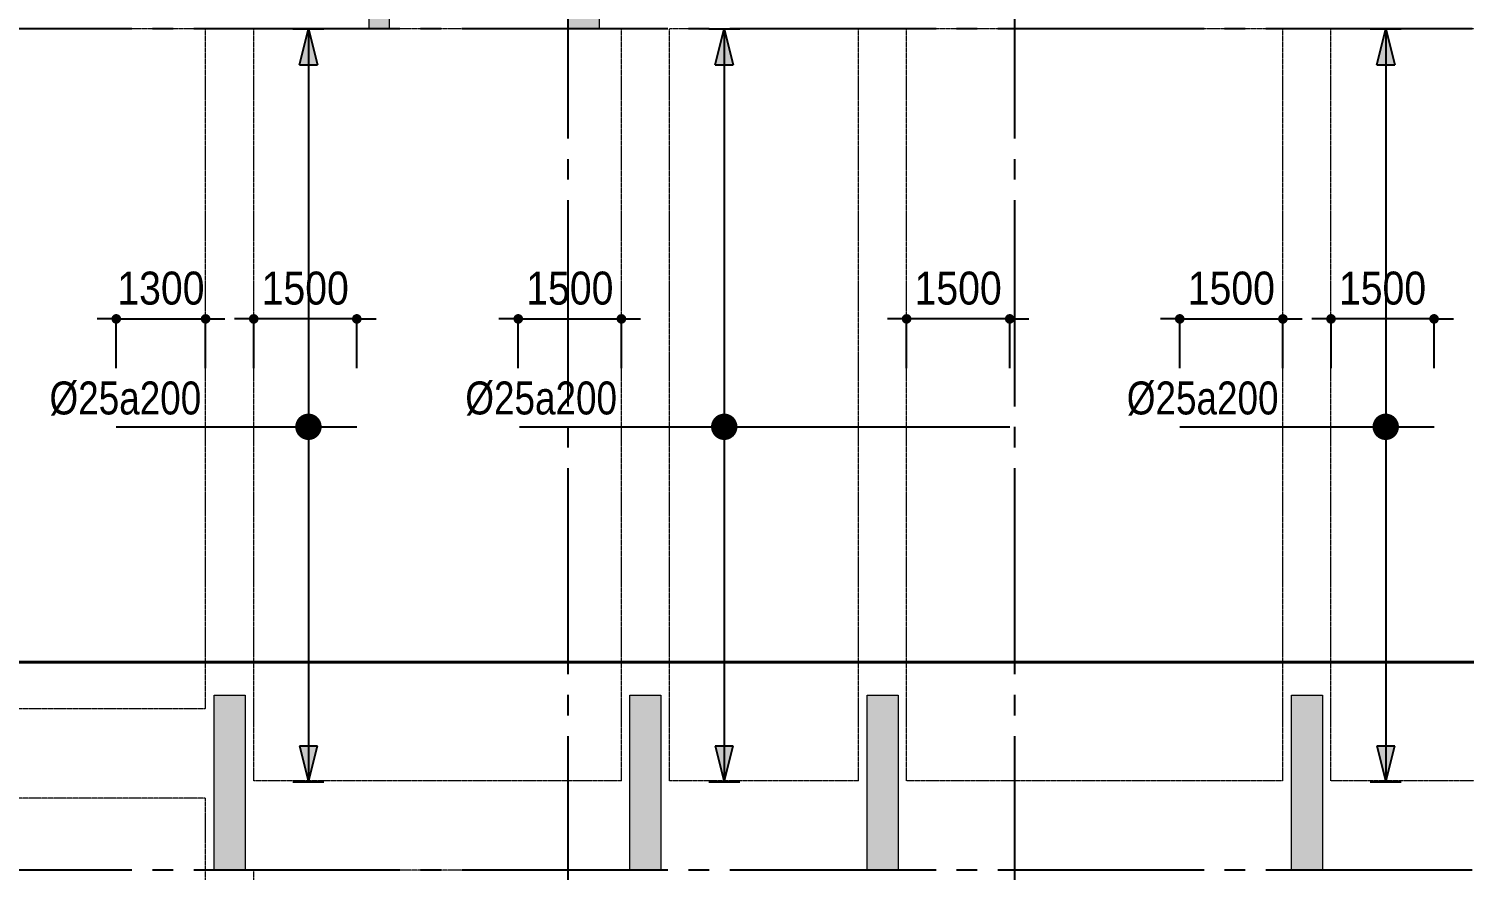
# Model space of a CAD drawing. Header units: millimetres. Extents: x -3819597 to -2591384, y 582389 to 820195.
# Drawn here: x -3701694 to -3680806, y 609981 to 622231 of the extents above; entities that cross this region are included whole.
import ezdxf
from ezdxf.enums import TextEntityAlignment as Align

# ---------------------------------------------------------------- set-up
doc = ezdxf.new("R2010")
doc.units = ezdxf.units.MM
doc.header["$MEASUREMENT"] = 0
for name, pattern in [('CENTER', [2, 1.25, -0.25, 0.25, -0.25]), ('CHG_XX_Damsan_Ham 2$0$CHG_XX_Damsan_Ham 2$0$HIDDEN', [0.375, 0.25, -0.125]), ('CHG_XX_Luoi truc$0$MB_Luoi truc$0$Center101', [13, 10, -1, 1, -1]), ('HIDDEN', [0.375, 0.25, -0.125])]:
    doc.linetypes.add(name, pattern=pattern)
doc.layers.get('0').update_dxf_attribs({"lineweight": 9})
doc.layers.get('Defpoints').update_dxf_attribs({"color": 10, "lineweight": 0})
for name, color, linetype in [('02HN. TEXT B', 1, 'Continuous'), ('08HN. SSS X', 6, 'Continuous'), ('12HN. GRID', 1, 'CENTER'), ('CHG_XX_Cot_Ham 2$0$mb_cot tang 1-3$0$Concrete Line', 6, 'Continuous'), ('CHG_XX_Luoi truc$0$Grid', 34, 'Continuous'), ('CHG_XX_Luoi truc$0$Grid Line', 8, 'CHG_XX_Luoi truc$0$MB_Luoi truc$0$Center101'), ('dim', 51, 'Continuous')]:
    doc.layers.add(name, color=color, linetype=linetype)
for name, color, linetype, lineweight in [('CHG_XX_Cot_Ham 2$0$NS-Pier-H2', 150, 'Continuous', 13), ('CHG_XX_Cot_Ham 2$0$NS-Pier-H2 @ 1', 150, 'Continuous', 13), ('CHG_XX_Cot_Ham 2$0$NS-Pier-H2 @ 150', 150, 'Continuous', 13), ("CHG_XX_Damsan_Ham 2$0$CHG_XX_Damsan_Ham 2$0$'S_General_Hidden_1 Thin", 1, 'CHG_XX_Damsan_Ham 2$0$CHG_XX_Damsan_Ham 2$0$HIDDEN', 18), ('CHG_XX_Damsan_Ham 2$0$CHG_XX_Damsan_Ham 2$0$DBAO', 3, 'Continuous', 13), ('CHG_XX_Damsan_Ham 2$0$HATCH', 57, 'Continuous', 9), ('thep chay suot', 5, 'HIDDEN', 40)]:
    doc.layers.add(name, color=color, linetype=linetype, lineweight=lineweight)
doc.styles.add('[HN042014]STYLE', font='arial.ttf', dxfattribs={"width": 0.8})
doc.styles.add('CHG_XX_Luoi truc$0$MB_Luoi truc$0$Grid A-F$0$VNI-HelveCB', font='VHELVCB_0.TTF')
doc.styles.add('MB_Luoi truc$0$Arial_C', font='arial.ttf', dxfattribs={"width": 0.85})
doc.dimstyles.new('200', dxfattribs={"dimscale": 200, "dimtxt": 2.4, "dimasz": 0.7, "dimexe": 0.0003, "dimexo": 0, "dimgap": 1, "dimtad": 1, "dimdec": 0, "dimzin": 12, "dimdsep": 46, "dimtxsty": 'MB_Luoi truc$0$Arial_C', "dimblk": 'MB_Luoi truc$0$_Dot', "dimcen": 0.5, "dimclrd": 256, "dimclre": 8, "dimclrt": 1, "dimadec": 0, "dimazin": 0, "dimtfac": 1, "dimtdec": 0, "dimtix": 1, "dimtmove": 2, "dimatfit": 3, "dimldrblk": 'MB_Luoi truc$0$HTT Arrow 30', "dimfxl": 1, "dimtolj": 1, "dimtzin": 0, "dimlwe": -1, "dimarcsym": 0})

# ---------------------------------------------------------------- blocks, each defined once
blk = doc.blocks.new('*U713')
at = {"layer": 'thep chay suot', "linetype": 'HIDDEN', "ltscale": 10}
blk.add_line((-15032.7, 0), (9465.2, 0), dxfattribs=at)
at = {"layer": '02HN. TEXT B', "linetype": 'ByBlock', "style": '[HN042014]STYLE', "width": 0.8, "flags": 8}
blk.add_attdef('0', text='', height=160, dxfattribs=at).set_placement((-351.3, 260), align=Align.MIDDLE_CENTER)
blk.add_attdef('1', text='', height=160, dxfattribs=at).set_placement((151.8, -170.6), align=Align.MIDDLE_LEFT)
at = {"layer": 'Defpoints', "color": 9, "linetype": 'ByBlock', "style": '[HN042014]STYLE', "width": 0.8, "flags": 9}
for tag, p in [('2', (-14081.8, -1178)), ('3', (-14081.8, -1582.8)), ('4', (-14081.8, -1987.5)), ('5', (-14081.8, -2378))]:
    blk.add_attdef(tag, text='', height=250, dxfattribs=at).set_placement(p, align=Align.MIDDLE_CENTER)
blk = doc.blocks.new('*U1035')
at = {"layer": 'CHG_XX_Cot_Ham 2$0$NS-Pier-H2 @ 1'}
h = blk.add_hatch(color=256, dxfattribs=at)
h.dxf.hatch_style = 1
h.paths.add_polyline_path([(450, 0), (0, 0), (0, -2550), (450, -2550)])
at = {"layer": 'CHG_XX_Cot_Ham 2$0$NS-Pier-H2 @ 150'}
h = blk.add_hatch(color=256, dxfattribs=at)
h.dxf.hatch_style = 1
h.paths.add_polyline_path([(450, 0), (0, 0), (0, -2550), (450, -2550)])
blk = doc.blocks.new('CHG_XX_Cot_Ham 2$0$Block A_C450x2250')
at = {"layer": 'CHG_XX_Cot_Ham 2$0$NS-Pier-H2'}
blk.add_lwpolyline([(450, -2550), (0, -2550), (0, 0), (450, 0)], close=True, dxfattribs=at)
blk.add_blockref('*U1035', (0, 0), dxfattribs=at)
blk = doc.blocks.new('CHG_XX_Cot_Ham 2$0$300x9400')
at = {"layer": 'CHG_XX_Cot_Ham 2$0$NS-Pier-H2'}
h = blk.add_hatch(color=5, dxfattribs=at)
h.dxf.hatch_style = 1
h.paths.add_polyline_path([(0, -4000), (300, -4000), (300, 0), (0, 0)])
h.paths.add_polyline_path([(300, -5400), (0, -5400), (0, -9400), (300, -9400)])
for points in [[(300, 0), (0, 0), (0, -4000), (300, -4000)], [(300, -5400), (0, -5400), (0, -9400), (300, -9400)]]:
    blk.add_lwpolyline(points, close=True, dxfattribs=at)
blk = doc.blocks.new('CHG_XX_Cot_Ham 2$0$Block A_C10450x300')
at = {"layer": 'CHG_XX_Cot_Ham 2$0$NS-Pier-H2'}
h = blk.add_hatch(color=256, dxfattribs=at)
h.dxf.hatch_style = 1
h.paths.add_polyline_path([(6450, 0), (6450, -450), (10450, -450), (10450, 0)])
h.paths.add_polyline_path([(4000, -450), (4000, 0), (0, 0), (0, -450)])
for points in [[(0, 0), (4000, 0), (4000, -450), (0, -450)], [(6450, 0), (10450, 0), (10450, -450), (6450, -450)]]:
    blk.add_lwpolyline(points, close=True, dxfattribs=at)
blk = doc.blocks.new('*U1034')
at = {"layer": 'CHG_XX_Luoi truc$0$Grid Line'}
blk.add_line((0, 0), (0, 608), dxfattribs=at)
at = {"layer": 'CHG_XX_Luoi truc$0$Grid', "lineweight": -2, "style": 'CHG_XX_Luoi truc$0$MB_Luoi truc$0$Grid A-F$0$VNI-HelveCB'}
for tag, p in [('GRIDSUB', (0, 617)), ('GRID', (0, -9))]:
    blk.add_attdef(tag, text='', height=5, dxfattribs=at).set_placement(p, align=Align.MIDDLE)
blk = doc.blocks.new('*U1029')
at = {"layer": 'CHG_XX_Luoi truc$0$Grid Line'}
blk.add_line((0, 0), (0, 608), dxfattribs=at)
at = {"layer": 'CHG_XX_Luoi truc$0$Grid', "lineweight": -2, "style": 'CHG_XX_Luoi truc$0$MB_Luoi truc$0$Grid A-F$0$VNI-HelveCB'}
for tag, p in [('GRIDSUB', (0, 617)), ('GRID', (0, -9))]:
    blk.add_attdef(tag, text='', height=5, dxfattribs=at).set_placement(p, align=Align.MIDDLE)
blk = doc.blocks.new('*U1031')
at = {"layer": 'CHG_XX_Luoi truc$0$Grid Line'}
blk.add_line((0, 0), (0, 438), dxfattribs=at)
at = {"layer": 'CHG_XX_Luoi truc$0$Grid', "lineweight": -2, "style": 'CHG_XX_Luoi truc$0$MB_Luoi truc$0$Grid A-F$0$VNI-HelveCB'}
for tag, p in [('GRIDSUB', (0, 447)), ('GRID', (0, -9))]:
    blk.add_attdef(tag, text='', height=5, dxfattribs=at).set_placement(p, align=Align.MIDDLE)
blk = doc.blocks.new('CHG_XX_Luoi truc')
at = {"layer": 'CHG_XX_Luoi truc$0$Grid', "xscale": 300, "yscale": 300, "zscale": 300}
for name, p in [('*U1029', (54650, -12747)), ('*U1034', (61150, -12747))]:
    blk.add_blockref(name, p, dxfattribs=at)
at = {"layer": 'CHG_XX_Luoi truc$0$Grid', "xscale": 300.0000000000013, "yscale": 300.0000000000013, "zscale": 300.0000000000013, "rotation": 90}
for p in [(110703, 12250), (110703, 0)]:
    blk.add_blockref('*U1031', p, dxfattribs=at)
blk = doc.blocks.new('CHG_XX_Cot_Ham 2')
at = {"layer": 'CHG_XX_Cot_Ham 2$0$NS-Pier-H2'}
h = blk.add_hatch(color=256, dxfattribs=at)
h.dxf.hatch_style = 1
h.paths.add_polyline_path([(99639.2, 163400), (-10900, 163400), (-10900, 85450), (-300, 85450), (-300, 84050), (32350, 84050), (32350, -9000), (103575.5, -9000), (106050, -6022), (106050, 158254.3)])
h.paths.add_polyline_path([(99533.7, 163100), (105750, 158110.4), (105750, 90450), (105650, 90450), (105750, 90450), (105750, 13850), (105750, 13722.3), (105750, -5913.6), (103434.7, -8700), (93599.8, -8700), (93299.8, -8700), (32650, -8700), (32650, 84350), (0, 84350), (0, 85750), (-10600, 85750), (-10600, 163100), (93600, 163100)], flags=16)
at = {"layer": 'CHG_XX_Cot_Ham 2$0$mb_cot tang 1-3$0$Concrete Line'}
blk.add_blockref('CHG_XX_Cot_Ham 2$0$300x9400', (51750, 21650), dxfattribs=at)
at = {"layer": 'CHG_XX_Cot_Ham 2$0$NS-Pier-H2'}
for name, p in [('CHG_XX_Luoi truc', (0, 0)), ('CHG_XX_Cot_Ham 2$0$Block A_C450x2250', (49500, 2550)), ('CHG_XX_Cot_Ham 2$0$Block A_C450x2250', (55550, 2550)), ('CHG_XX_Cot_Ham 2$0$Block A_C450x2250', (59000, 2550)), ('CHG_XX_Cot_Ham 2$0$Block A_C450x2250', (65175, 2550))]:
    blk.add_blockref(name, p, dxfattribs=at)
at = {"layer": 'CHG_XX_Cot_Ham 2$0$NS-Pier-H2', "rotation": 90}
blk.add_blockref('CHG_XX_Cot_Ham 2$0$Block A_C10450x300', (54650, 12250), dxfattribs=at)
blk = doc.blocks.new('CHG_XX_Damsan_Ham 2', base_point=(3089256, -609981))
at = {"layer": "CHG_XX_Damsan_Ham 2$0$CHG_XX_Damsan_Ham 2$0$'S_General_Hidden_1 Thin", "ltscale": 10}
for p, q in [((49375, 12250), (45928, 12250)), ((49375, 2350), (49375, 12250)), ((55425, 12250), (50075, 12250)), ((50075, 1300), (50075, 12250)), ((55425, 1300), (55425, 12250)), ((58875, 12250), (56125, 12250)), ((56125, 1300), (56125, 12250)), ((58875, 1300), (58875, 12250)), ((65050, 12250), (59575, 12250)), ((59575, 1300), (59575, 12250)), ((65050, 1300), (65050, 12250)), ((71225, 12250), (65750, 12250)), ((65750, 1300), (65750, 12250)), ((49375, 2350), (44900, 2350)), ((55425, 1300), (50075, 1300)), ((58875, 1300), (56125, 1300)), ((65050, 1300), (59575, 1300)), ((71225, 1300), (65750, 1300)), ((49375, 1050), (44900, 1050)), ((49375, -8700), (49375, 1050)), ((55425, 0), (50075, 0)), ((50075, -8700), (50075, 0))]:
    blk.add_line(p, q, dxfattribs=at)
at = {"layer": 'CHG_XX_Damsan_Ham 2$0$CHG_XX_Damsan_Ham 2$0$DBAO'}
blk.add_blockref('CHG_XX_Cot_Ham 2', (0, 0), dxfattribs=at)
at = {"layer": 'CHG_XX_Damsan_Ham 2$0$HATCH'}
blk.add_blockref('CHG_XX_Cot_Ham 2', (0, 0), dxfattribs=at)
blk = doc.blocks.new('MB_Luoi truc$0$_Dot')
at = {"color": 0, "linetype": 'ByBlock', "lineweight": -2}
blk.add_line((-0.5, 0), (-1, 0), dxfattribs=at)
at = {"color": 0, "linetype": 'ByBlock', "const_width": 0.5}
blk.add_lwpolyline([(-0.25, 0, 1), (0.25, 0, 1)], format="xyb", close=True, dxfattribs=at)
blk = doc.blocks.new('*D785')
at = {"layer": 'Defpoints', "color": 0, "ltscale": 1500, "transparency": 16777216}
for p in [(-3699120, 618007), (-3700420, 617291), (-3699120, 617291)]:
    blk.add_point(p, dxfattribs=at)
at = {"layer": 'dim', "lineweight": -2, "ltscale": 1500, "transparency": 16777216}
for p, q in [((-3700560, 618007), (-3700700, 618007)), ((-3700420, 618007), (-3699120, 618007)), ((-3698980, 618007), (-3698840, 618007))]:
    blk.add_line(p, q, dxfattribs=at)
at = {"layer": 'dim', "color": 8, "ltscale": 1500, "transparency": 16777216}
for p, q in [((-3700420, 617291), (-3700420, 618007)), ((-3699120, 617291), (-3699120, 618007))]:
    blk.add_line(p, q, dxfattribs=at)
at = {"layer": 'dim', "lineweight": -2, "ltscale": 1500, "transparency": 16777216, "xscale": 140, "yscale": 140, "zscale": 140}
blk.add_blockref('MB_Luoi truc$0$_Dot', (-3700420, 618007), dxfattribs=at)
at = {"layer": 'dim', "lineweight": -2, "ltscale": 1500, "transparency": 16777216, "xscale": 140, "yscale": 140, "zscale": 140, "rotation": 180}
blk.add_blockref('MB_Luoi truc$0$_Dot', (-3699120, 618007), dxfattribs=at)
at = {"layer": 'dim', "color": 1, "ltscale": 1500, "transparency": 16777216, "insert": (-3699770, 618452), "char_height": 480, "attachment_point": 5, "style": 'MB_Luoi truc$0$Arial_C'}
blk.add_mtext('\\A1;1300', dxfattribs=at)
blk = doc.blocks.new('MB_Luoi truc$0$HTT Arrow 30')
blk.add_hatch(color=256).paths.add_polyline_path([(-2.5, 0.375), (-2.5, -0.375), (0, 0)])
at = {"color": 0, "linetype": 'ByBlock', "lineweight": -2}
for p, q in [((0, 0), (-2.5, 0.375)), ((-2.5, -0.375), (-2.5, 0.375)), ((0, 0), (-2.5, -0.375))]:
    blk.add_line(p, q, dxfattribs=at)
blk = doc.blocks.new('*D786')
at = {"layer": 'Defpoints', "color": 0, "ltscale": 1500, "transparency": 16777216}
for p in [(-3693070, 618007), (-3694571, 617291), (-3693070, 617291)]:
    blk.add_point(p, dxfattribs=at)
at = {"layer": 'dim', "lineweight": -2, "ltscale": 1500, "transparency": 16777216}
for p, q in [((-3694711, 618007), (-3694851, 618007)), ((-3694571, 618007), (-3693070, 618007)), ((-3692930, 618007), (-3692790, 618007))]:
    blk.add_line(p, q, dxfattribs=at)
at = {"layer": 'dim', "color": 8, "ltscale": 1500, "transparency": 16777216}
for p, q in [((-3694571, 617291), (-3694571, 618007)), ((-3693070, 617291), (-3693070, 618007))]:
    blk.add_line(p, q, dxfattribs=at)
at = {"layer": 'dim', "lineweight": -2, "ltscale": 1500, "transparency": 16777216, "xscale": 140, "yscale": 140, "zscale": 140}
blk.add_blockref('MB_Luoi truc$0$_Dot', (-3694571, 618007), dxfattribs=at)
at = {"layer": 'dim', "lineweight": -2, "ltscale": 1500, "transparency": 16777216, "xscale": 140, "yscale": 140, "zscale": 140, "rotation": 180}
blk.add_blockref('MB_Luoi truc$0$_Dot', (-3693070, 618007), dxfattribs=at)
at = {"layer": 'dim', "color": 1, "ltscale": 1500, "transparency": 16777216, "insert": (-3693820, 618452), "char_height": 480, "attachment_point": 5, "style": 'MB_Luoi truc$0$Arial_C'}
blk.add_mtext('\\A1;1500', dxfattribs=at)
blk = doc.blocks.new('*D787')
at = {"layer": 'Defpoints', "color": 0, "ltscale": 1500, "transparency": 16777216}
for p in [(-3698420, 618007), (-3698420, 617291), (-3696920, 617291)]:
    blk.add_point(p, dxfattribs=at)
at = {"layer": 'dim', "lineweight": -2, "ltscale": 1500, "transparency": 16777216}
for p, q in [((-3698560, 618007), (-3698700, 618007)), ((-3696920, 618007), (-3698420, 618007)), ((-3696780, 618007), (-3696640, 618007))]:
    blk.add_line(p, q, dxfattribs=at)
at = {"layer": 'dim', "color": 8, "ltscale": 1500, "transparency": 16777216}
for p, q in [((-3698420, 617291), (-3698420, 618007)), ((-3696920, 617291), (-3696920, 618007))]:
    blk.add_line(p, q, dxfattribs=at)
at = {"layer": 'dim', "lineweight": -2, "ltscale": 1500, "transparency": 16777216, "xscale": 140, "yscale": 140, "zscale": 140}
blk.add_blockref('MB_Luoi truc$0$_Dot', (-3698420, 618007), dxfattribs=at)
at = {"layer": 'dim', "lineweight": -2, "ltscale": 1500, "transparency": 16777216, "xscale": 140, "yscale": 140, "zscale": 140, "rotation": 180}
blk.add_blockref('MB_Luoi truc$0$_Dot', (-3696920, 618007), dxfattribs=at)
at = {"layer": 'dim', "color": 1, "ltscale": 1500, "transparency": 16777216, "insert": (-3697670, 618452), "char_height": 480, "attachment_point": 5, "style": 'MB_Luoi truc$0$Arial_C'}
blk.add_mtext('\\A1;1500', dxfattribs=at)
blk = doc.blocks.new('*D788')
at = {"layer": 'Defpoints', "color": 0, "ltscale": 1500, "transparency": 16777216}
for p in [(-3683445, 618007), (-3684946, 617291), (-3683445, 617291)]:
    blk.add_point(p, dxfattribs=at)
at = {"layer": 'dim', "lineweight": -2, "ltscale": 1500, "transparency": 16777216}
for p, q in [((-3685086, 618007), (-3685226, 618007)), ((-3684946, 618007), (-3683445, 618007)), ((-3683305, 618007), (-3683165, 618007))]:
    blk.add_line(p, q, dxfattribs=at)
at = {"layer": 'dim', "color": 8, "ltscale": 1500, "transparency": 16777216}
for p, q in [((-3684946, 617291), (-3684946, 618007)), ((-3683445, 617291), (-3683445, 618007))]:
    blk.add_line(p, q, dxfattribs=at)
at = {"layer": 'dim', "lineweight": -2, "ltscale": 1500, "transparency": 16777216, "xscale": 140, "yscale": 140, "zscale": 140}
blk.add_blockref('MB_Luoi truc$0$_Dot', (-3684946, 618007), dxfattribs=at)
at = {"layer": 'dim', "lineweight": -2, "ltscale": 1500, "transparency": 16777216, "xscale": 140, "yscale": 140, "zscale": 140, "rotation": 180}
blk.add_blockref('MB_Luoi truc$0$_Dot', (-3683445, 618007), dxfattribs=at)
at = {"layer": 'dim', "color": 1, "ltscale": 1500, "transparency": 16777216, "insert": (-3684195, 618452), "char_height": 480, "attachment_point": 5, "style": 'MB_Luoi truc$0$Arial_C'}
blk.add_mtext('\\A1;1500', dxfattribs=at)
blk = doc.blocks.new('*D789')
at = {"layer": 'Defpoints', "color": 0, "ltscale": 1500, "transparency": 16777216}
for p in [(-3688920, 618007), (-3688920, 617291), (-3687420, 617291)]:
    blk.add_point(p, dxfattribs=at)
at = {"layer": 'dim', "lineweight": -2, "ltscale": 1500, "transparency": 16777216}
for p, q in [((-3689060, 618007), (-3689200, 618007)), ((-3687420, 618007), (-3688920, 618007)), ((-3687280, 618007), (-3687140, 618007))]:
    blk.add_line(p, q, dxfattribs=at)
at = {"layer": 'dim', "color": 8, "ltscale": 1500, "transparency": 16777216}
for p, q in [((-3688920, 617291), (-3688920, 618007)), ((-3687420, 617291), (-3687420, 618007))]:
    blk.add_line(p, q, dxfattribs=at)
at = {"layer": 'dim', "lineweight": -2, "ltscale": 1500, "transparency": 16777216, "xscale": 140, "yscale": 140, "zscale": 140}
blk.add_blockref('MB_Luoi truc$0$_Dot', (-3688920, 618007), dxfattribs=at)
at = {"layer": 'dim', "lineweight": -2, "ltscale": 1500, "transparency": 16777216, "xscale": 140, "yscale": 140, "zscale": 140, "rotation": 180}
blk.add_blockref('MB_Luoi truc$0$_Dot', (-3687420, 618007), dxfattribs=at)
at = {"layer": 'dim', "color": 1, "ltscale": 1500, "transparency": 16777216, "insert": (-3688170, 618452), "char_height": 480, "attachment_point": 5, "style": 'MB_Luoi truc$0$Arial_C'}
blk.add_mtext('\\A1;1500', dxfattribs=at)
blk = doc.blocks.new('*D791')
at = {"layer": 'Defpoints', "color": 0, "ltscale": 1500, "transparency": 16777216}
for p in [(-3682745, 618007), (-3682745, 617291), (-3681245, 617291)]:
    blk.add_point(p, dxfattribs=at)
at = {"layer": 'dim', "lineweight": -2, "ltscale": 1500, "transparency": 16777216}
for p, q in [((-3682885, 618007), (-3683025, 618007)), ((-3681245, 618007), (-3682745, 618007)), ((-3681105, 618007), (-3680965, 618007))]:
    blk.add_line(p, q, dxfattribs=at)
at = {"layer": 'dim', "color": 8, "ltscale": 1500, "transparency": 16777216}
for p, q in [((-3682745, 617291), (-3682745, 618007)), ((-3681245, 617291), (-3681245, 618007))]:
    blk.add_line(p, q, dxfattribs=at)
at = {"layer": 'dim', "lineweight": -2, "ltscale": 1500, "transparency": 16777216, "xscale": 140, "yscale": 140, "zscale": 140}
blk.add_blockref('MB_Luoi truc$0$_Dot', (-3682745, 618007), dxfattribs=at)
at = {"layer": 'dim', "lineweight": -2, "ltscale": 1500, "transparency": 16777216, "xscale": 140, "yscale": 140, "zscale": 140, "rotation": 180}
blk.add_blockref('MB_Luoi truc$0$_Dot', (-3681245, 618007), dxfattribs=at)
at = {"layer": 'dim', "color": 1, "ltscale": 1500, "transparency": 16777216, "insert": (-3681995, 618452), "char_height": 480, "attachment_point": 5, "style": 'MB_Luoi truc$0$Arial_C'}
blk.add_mtext('\\A1;1500', dxfattribs=at)
blk = doc.blocks.new('*U796')
at = {"layer": '12HN. GRID', "linetype": 'Continuous'}
h = blk.add_hatch(color=256, dxfattribs=at)
h.dxf.hatch_style = 1
h.paths.add_polyline_path([(-44, 1755.6), (44, 1755.6), (0, 1931.6)])
h = blk.add_hatch(color=256, dxfattribs=at)
h.dxf.hatch_style = 1
h.paths.add_polyline_path([(0, -1723.3), (44, -1547.3), (-44, -1547.3)])
at = {"layer": '08HN. SSS X', "linetype": 'ByBlock', "ltscale": 10}
for p, q in [((-932.2, 0), (234.5, 0)), ((-932.2, 0), (-932.2, 0)), ((234.5, 0), (234.5, 0))]:
    blk.add_line(p, q, dxfattribs=at)
at = {"layer": '12HN. GRID', "linetype": 'Continuous'}
for p, q in [((-75, 1931.6), (75, 1931.6)), ((-44, 1755.6), (0, 1931.6)), ((0, 1931.6), (0, -1723.3)), ((0, 1931.6), (44, 1755.6)), ((-44, 1755.6), (44, 1755.6)), ((-44, -1547.3), (44, -1547.3)), ((-44, -1547.3), (0, -1723.3)), ((0, -1723.3), (44, -1547.3)), ((-75, -1723.3), (75, -1723.3))]:
    blk.add_line(p, q, dxfattribs=at)
at = {"layer": '12HN. GRID', "linetype": 'Continuous', "const_width": 64, "flags": 128}
blk.add_lwpolyline([(-32, 0, 1), (32, 0, 1)], format="xyb", close=True, dxfattribs=at)
at = {"layer": '02HN. TEXT B', "linetype": 'ByBlock', "style": '[HN042014]STYLE', "width": 0.8, "flags": 8}
blk.add_attdef('1', text='', height=160, dxfattribs=at).set_placement((-1255.7, 140), align=Align.MIDDLE_LEFT)
blk.add_attdef('0', text='', height=160, dxfattribs=at).set_placement((1102.5, 160), align=Align.MIDDLE_CENTER)
at = {"layer": 'Defpoints', "color": 9, "linetype": 'ByBlock', "style": '[HN042014]STYLE', "width": 0.8, "flags": 9}
for tag, p in [('2', (3036.6, 12888.4)), ('3', (3036.6, 12483.6)), ('4', (3036.6, 12078.9)), ('5', (3036.6, 11688.4))]:
    blk.add_attdef(tag, text='', height=250, dxfattribs=at).set_placement(p, align=Align.MIDDLE_CENTER)
blk = doc.blocks.new('*U797')
at = {"layer": '12HN. GRID', "linetype": 'Continuous'}
h = blk.add_hatch(color=256, dxfattribs=at)
h.dxf.hatch_style = 1
h.paths.add_polyline_path([(-44, 1755.6), (44, 1755.6), (0, 1931.6)])
h = blk.add_hatch(color=256, dxfattribs=at)
h.dxf.hatch_style = 1
h.paths.add_polyline_path([(0, -1723.3), (44, -1547.3), (-44, -1547.3)])
at = {"layer": '08HN. SSS X', "linetype": 'ByBlock', "ltscale": 10}
for p, q in [((-993.8, 0), (1384.5, 0)), ((-993.8, 0), (-993.8, 0)), ((1384.5, 0), (1384.5, 0))]:
    blk.add_line(p, q, dxfattribs=at)
at = {"layer": '12HN. GRID', "linetype": 'Continuous'}
for p, q in [((-75, 1931.6), (75, 1931.6)), ((-44, 1755.6), (0, 1931.6)), ((0, 1931.6), (0, -1723.3)), ((0, 1931.6), (44, 1755.6)), ((-44, 1755.6), (44, 1755.6)), ((-44, -1547.3), (44, -1547.3)), ((-44, -1547.3), (0, -1723.3)), ((0, -1723.3), (44, -1547.3)), ((-75, -1723.3), (75, -1723.3))]:
    blk.add_line(p, q, dxfattribs=at)
at = {"layer": '12HN. GRID', "linetype": 'Continuous', "const_width": 64, "flags": 128}
blk.add_lwpolyline([(-32, 0, 1), (32, 0, 1)], format="xyb", close=True, dxfattribs=at)
at = {"layer": '02HN. TEXT B', "linetype": 'ByBlock', "style": '[HN042014]STYLE', "width": 0.8, "flags": 8}
blk.add_attdef('1', text='', height=160, dxfattribs=at).set_placement((-1255.7, 140), align=Align.MIDDLE_LEFT)
blk.add_attdef('0', text='', height=160, dxfattribs=at).set_placement((1102.5, 160), align=Align.MIDDLE_CENTER)
at = {"layer": 'Defpoints', "color": 9, "linetype": 'ByBlock', "style": '[HN042014]STYLE', "width": 0.8, "flags": 9}
for tag, p in [('2', (3036.6, 12888.4)), ('3', (3036.6, 12483.6)), ('4', (3036.6, 12078.9)), ('5', (3036.6, 11688.4))]:
    blk.add_attdef(tag, text='', height=250, dxfattribs=at).set_placement(p, align=Align.MIDDLE_CENTER)
blk = doc.blocks.new('*U798')
at = {"layer": '12HN. GRID', "linetype": 'Continuous'}
h = blk.add_hatch(color=256, dxfattribs=at)
h.dxf.hatch_style = 1
h.paths.add_polyline_path([(-44, 1755.6), (44, 1755.6), (0, 1931.6)])
h = blk.add_hatch(color=256, dxfattribs=at)
h.dxf.hatch_style = 1
h.paths.add_polyline_path([(0, -1723.3), (44, -1547.3), (-44, -1547.3)])
at = {"layer": '08HN. SSS X', "linetype": 'ByBlock', "ltscale": 10}
for p, q in [((-999, 0), (234.5, 0)), ((-999, 0), (-999, 0)), ((234.5, 0), (234.5, 0))]:
    blk.add_line(p, q, dxfattribs=at)
at = {"layer": '12HN. GRID', "linetype": 'Continuous'}
for p, q in [((-75, 1931.6), (75, 1931.6)), ((-44, 1755.6), (0, 1931.6)), ((0, 1931.6), (0, -1723.3)), ((0, 1931.6), (44, 1755.6)), ((-44, 1755.6), (44, 1755.6)), ((-44, -1547.3), (44, -1547.3)), ((-44, -1547.3), (0, -1723.3)), ((0, -1723.3), (44, -1547.3)), ((-75, -1723.3), (75, -1723.3))]:
    blk.add_line(p, q, dxfattribs=at)
at = {"layer": '12HN. GRID', "linetype": 'Continuous', "const_width": 64, "flags": 128}
blk.add_lwpolyline([(-32, 0, 1), (32, 0, 1)], format="xyb", close=True, dxfattribs=at)
at = {"layer": '02HN. TEXT B', "linetype": 'ByBlock', "style": '[HN042014]STYLE', "width": 0.8, "flags": 8}
blk.add_attdef('1', text='', height=160, dxfattribs=at).set_placement((-1255.7, 140), align=Align.MIDDLE_LEFT)
blk.add_attdef('0', text='', height=160, dxfattribs=at).set_placement((1102.5, 160), align=Align.MIDDLE_CENTER)
at = {"layer": 'Defpoints', "color": 9, "linetype": 'ByBlock', "style": '[HN042014]STYLE', "width": 0.8, "flags": 9}
for tag, p in [('2', (3036.6, 12888.4)), ('3', (3036.6, 12483.6)), ('4', (3036.6, 12078.9)), ('5', (3036.6, 11688.4))]:
    blk.add_attdef(tag, text='', height=250, dxfattribs=at).set_placement(p, align=Align.MIDDLE_CENTER)

msp = doc.modelspace()

# ---------------------------------------------------------------- block references
at = {"layer": '08HN. SSS X', "linetype": 'Continuous'}
ref = msp.add_blockref('*U796', (-3697623.5, 616436.2), dxfattribs=dict(at, xscale=3, yscale=3, zscale=3))
ref.add_attrib('1', '%%c25a200', dxfattribs={"layer": '02HN. TEXT B', "linetype": 'ByBlock', "height": 480, "style": '[HN042014]STYLE', "width": 0.8}).set_placement((-3701390.7, 616856.2), align=Align.MIDDLE_LEFT)
ref = msp.add_blockref('*U797', (-3691573.5, 616436.2), dxfattribs=dict(at, xscale=3, yscale=3, zscale=3))
ref.add_attrib('1', '%%c25a200', dxfattribs={"layer": '02HN. TEXT B', "linetype": 'ByBlock', "height": 480, "style": '[HN042014]STYLE', "width": 0.8}).set_placement((-3695340.7, 616856.2), align=Align.MIDDLE_LEFT)
ref = msp.add_blockref('*U798', (-3681948.5, 616436.2), dxfattribs=dict(at, xscale=3, yscale=3, zscale=3))
ref.add_attrib('1', '%%c25a200', dxfattribs={"layer": '02HN. TEXT B', "linetype": 'ByBlock', "height": 480, "style": '[HN042014]STYLE', "width": 0.8}).set_placement((-3685715.7, 616856.2), align=Align.MIDDLE_LEFT)
at = {"layer": 'dim', "ltscale": 1500}
msp.add_blockref('CHG_XX_Damsan_Ham 2', (-659239.3, 0), dxfattribs=at)
at = {"layer": 'thep chay suot', "xscale": 3, "yscale": 3, "zscale": 3}
msp.add_blockref('*U713', (-3670956, 613010.9), dxfattribs=at)

# ---------------------------------------------------------------- dimensions: what is measured, and where the dimension line sits
at = {"layer": 'dim', "ltscale": 1500}
for base, p1, p2, picture, middle in [((-3699120.2, 618007.2), (-3700420.2, 617291.4), (-3699120.2, 617291.4), '*D785', (-3699770.2, 618452.4)), ((-3698420.2, 618007.2), (-3696920.2, 617291.4), (-3698420.2, 617291.4), '*D787', (-3697670.2, 618452.2)), ((-3693070.2, 618007.2), (-3694570.5, 617291.4), (-3693070.2, 617291.4), '*D786', (-3693820.4, 618452.2)), ((-3688920.2, 618007.2), (-3687420.2, 617291.4), (-3688920.2, 617291.4), '*D789', (-3688170.2, 618452.2)), ((-3683445.2, 618007.2), (-3684945.5, 617291.4), (-3683445.2, 617291.4), '*D788', (-3684195.4, 618452.2)), ((-3682745.2, 618007.2), (-3681245.2, 617291.4), (-3682745.2, 617291.4), '*D791', (-3681995.2, 618452.2))]:
    dim = msp.add_linear_dim(base=base, p1=p1, p2=p2, dimstyle='200', override={"dimfxl": 8, "dimfxlon": 1, "dimarcsym": 1}, dxfattribs=at)
    dim.commit()
    dim.dimension.update_dxf_attribs({"geometry": picture, "text_midpoint": middle})

doc.saveas('drawing.dxf')
